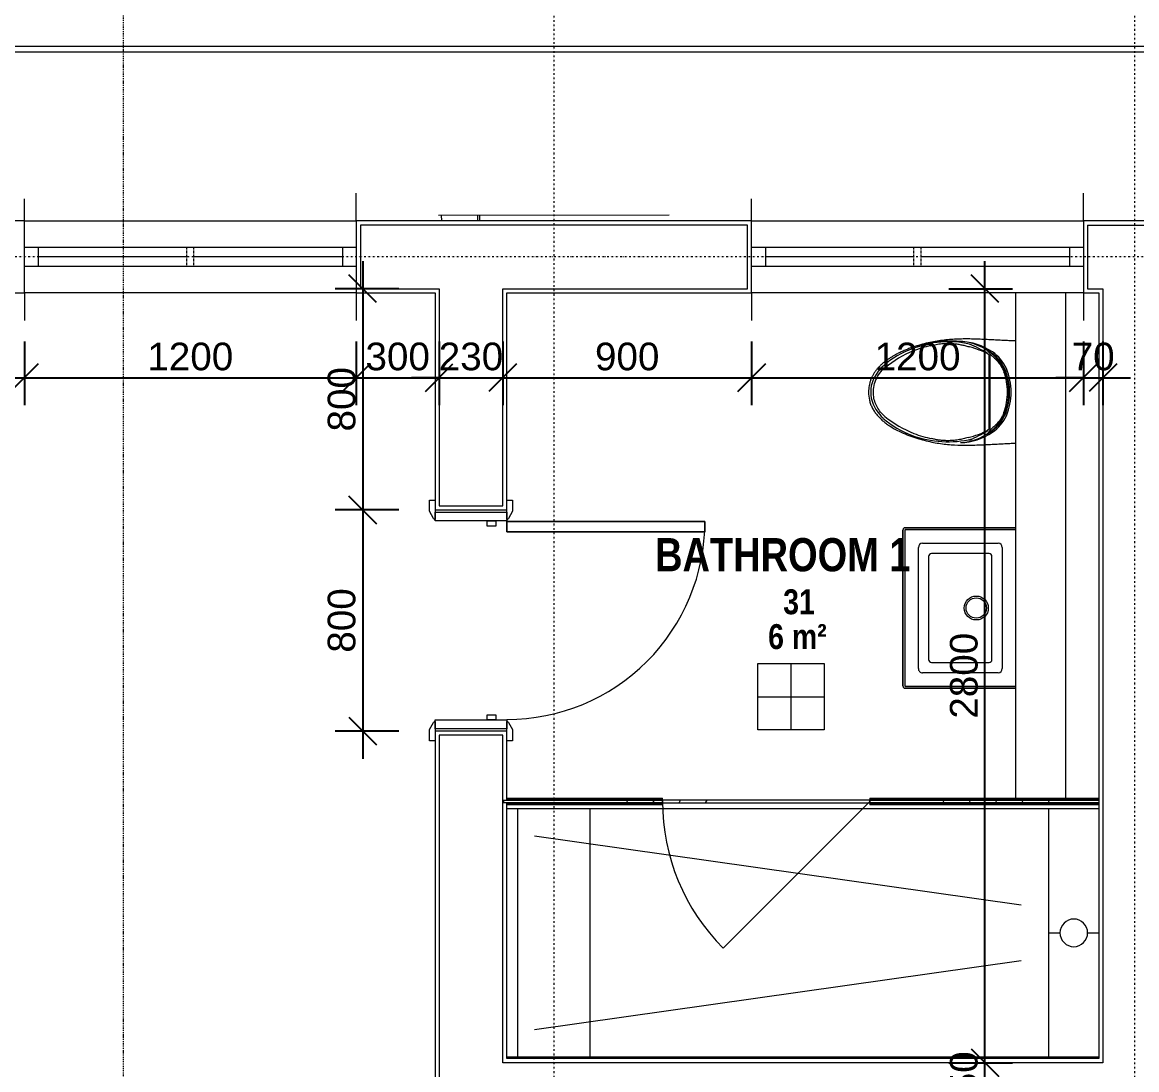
# Model space of a CAD drawing. Header units: millimetres. Extents: x -21051 to 202668, y -15646 to 13691.
# Drawn here: x 124744 to 128774, y 3766 to 7554 of the extents above; entities that cross this region are included whole.
import ezdxf

# ---------------------------------------------------------------- set-up
doc = ezdxf.new("R2010")
doc.units = ezdxf.units.MM
for name, pattern in [('Centre', [14.4, 3, -2.2, 7, -2.2]), ('Dash dot', [15.875, 6.35, -4.7625, 0, -4.7625]), ('TD_Level Line', [8, 4, -2, 0, -2])]:
    doc.linetypes.add(name, pattern=pattern)
for name, color, linetype, lineweight in [('A-ANNO-DIMS', 211, 'Continuous', 9), ('A-AREA-IDEN', 2, 'Continuous', 9), ('A-DETL-MBND', 5, 'Continuous', 5), ('A-DOOR', 31, 'Continuous', 5), ('A-DOOR-FRAM', 31, 'Continuous', 5), ('A-FLOR', 192, 'Continuous', 5), ('A-GLAZ', 151, 'Continuous', 5), ('A-GLAZ-SILL', 1, 'Continuous', 5), ('A-WALL', 113, 'Continuous', 5), ('G-ANNO-SYMB', 111, 'Continuous', 9), ('I-WALL', 2, 'Continuous', 5), ('P-SANR-FIXT', 6, 'Continuous', 5), ('Q-CASE', 31, 'Continuous', 5), ('S-GRID', 1, 'Continuous', 9)]:
    doc.layers.add(name, color=color, linetype=linetype, lineweight=lineweight)
doc.layers.get('0').off()
doc.styles.add('Arial Narrow_B', font='ARIALNB.TTF', dxfattribs={"height": 90})
doc.styles.add('Arial Narrow_B_1', font='ARIALNB.TTF', dxfattribs={"height": 120})
doc.styles.add('Arial_3', font='arial.ttf', dxfattribs={"height": 100})
doc.dimstyles.new('Arial_1_0', dxfattribs={"dimscale": 304.8, "dimtxt": 102.02594, "dimasz": 0.328084, "dimexe": 0.328084, "dimexo": 0.0625, "dimgap": 0.082021, "dimtad": 1, "dimdec": 0, "dimzin": 0, "dimdsep": 46, "dimtxsty": 'Arial_3', "dimblk1": 'OBLIQUE', "dimblk2": 'OBLIQUE', "dimsah": 1, "dimcen": 0.09, "dimdle": 0.328084, "dimazin": 0, "dimtfac": 1, "dimtdec": 4, "dimtix": 1, "dimtmove": 0, "dimatfit": 3, "dimfxl": 0.492126, "dimfxlon": 1, "dimtvp": 1, "dimtolj": 1, "dimtzin": 0, "dimarcsym": 2})
pattern_1 = [(153.435, (9496.6, -2579.2), (-3067, -1022.33), [1270, -762, 1270, -762, -1615.6]), (153.435, (9496.6, -2579.2), (-3067, -1022.33), [-4064, 508, -1107.6]), (153.435, (9433, -2642.7), (-3067, -1022.33), [1016, -1270, 762, -762, -1869.6]), (153.435, (9433, -2642.7), (-3067, -1022.33), [-3810, 889, -980.6]), (153.435, (9242.6, -2642.7), (-3067, -1022.33), [762, -1524, 508, -762, -2123.6]), (153.435, (9242.6, -2642.7), (-3067, -1022.33), [-3556, 1143, -980.6]), (153.435, (9433, -2452.2), (-3067, -1022.33), [762, -1524, 635, -25618.6]), (153.435, (9242.6, -2261.7), (-3067, -1022.33), [381, -1905, 254, -25999.6]), (153.435, (8925, -2579.2), (-3067, -1022.33), [254, -1905, 254, -1016, -2250.6]), (153.435, (8925, -2579.2), (-3067, -1022.33), [-3429, 635, -1615.6]), (153.435, (9115.6, -1436.2), (-3067, -1022.33), [1270, -1905, 1524, -1006]), (153.435, (9306, -1436.2), (-3067, -1022.33), [1778, -1270, 1905, -752]), (153.435, (9242.6, -1309.2), (-3067, -1022.33), [2032, -1016, 1524, -1107.6]), (153.435, (9052, -1118.7), (-3067, -1022.33), [1270, -1778, 1016, -1615.6]), (153.435, (8671, -1309.2), (-3067, -1022.33), [635, -2540, 762, -1742.6]), (153.435, (8861.6, -928.2), (-3067, -1022.33), [508, -2540, 508, -2123.6])]

# ---------------------------------------------------------------- blocks, each defined once
blk = doc.blocks.new('PARAPET4 - PARAPET-973503-02_Pent floor')
at = {"layer": 'Q-CASE'}
for p, q in [((7273.5, -9135.5), (6531.5, 13433.4)), ((6513, 13413.7), (7253.7, -9117)), ((6156.5, 6259.4), (6129, 7093.6))]:
    blk.add_line(p, q, dxfattribs=at)
blk = doc.blocks.new('PLU_1_2_WHB_DuravitVero580 - _-915883-02_Pent floor')
at = {"layer": 'P-SANR-FIXT'}
for p, q in [((-290, -199.5), (-290, 199.5)), ((-289.8, 199.5), (-289.8, -199.5)), ((-283, 199.5), (-283, -199.5)), ((283, -199.5), (283, 199.5)), ((289.8, -199.5), (289.8, 199.5)), ((290, 199.5), (290, -199.5)), ((-234.2, -136.7), (-234.2, 136.9)), ((-219.2, 151.9), (219.2, 151.9)), ((234.2, 136.9), (234.2, -136.7)), ((-196.6, 104.3), (-196.6, -104.4)), ((186.6, 114.3), (-186.6, 114.3)), ((196.6, -104.4), (196.6, 104.3)), ((-186.6, -114.4), (186.6, -114.4)), ((219.2, -151.7), (-219.2, -151.7)), ((-282, -200.5), (282, -200.5)), ((-282, -207.3), (282, -207.3)), ((282, -207.5), (-282, -207.5))]:
    blk.add_line(p, q, dxfattribs=at)
for radius in [43.3, 36.8]:
    blk.add_circle((0, 57.9), radius, dxfattribs=at)
for centre, radius, start, end in [((-282, 199.5), 1, 90, 180), ((282, 199.5), 1, 360, 90), ((-219.2, 136.9), 15, 90, 180), ((219.2, 136.9), 15, 0, 90), ((-186.6, 104.3), 10, 90, 180), ((186.6, 104.3), 10, 360, 90), ((-186.6, -104.4), 10, 180, 270), ((186.6, -104.4), 10, 270, 0), ((-219.2, -136.7), 15, 180, 270), ((219.2, -136.7), 15, 270, 0), ((-282, -199.5), 8, 180, 270), ((-282, -199.5), 7.76, 180, 270), ((-282, -199.5), 1, 180, 270), ((282, -199.5), 1, 270, 0), ((282, -199.5), 8, 270, 0), ((282, -199.5), 7.76, 270, 0)]:
    blk.add_arc(centre, radius, start, end, dxfattribs=at)
for points in [[(-290, -199.5), (-290, -200), (-289.9, -200.7), (-289.7, -201.6), (-289.6, -202.1), (-289.4, -202.4), (-289.3, -202.8), (-289.1, -203.3), (-288.6, -204.1), (-288.1, -204.7), (-287.7, -205.2)], [(287.7, -205.2), (288.1, -204.7), (288.6, -204.1), (289.1, -203.3), (289.3, -202.8), (289.4, -202.4), (289.6, -202.1), (289.7, -201.6), (289.9, -200.7), (290, -200), (290, -199.5)], [(-287.7, -205.2), (-287.2, -205.6), (-286.6, -206.1), (-285.8, -206.6), (-285.3, -206.8), (-284.9, -206.9), (-284.6, -207.1), (-284.1, -207.2), (-283.2, -207.4), (-282.5, -207.5), (-282, -207.5)], [(282, -207.5), (282.5, -207.5), (283.2, -207.4), (284.1, -207.2), (284.6, -207.1), (284.9, -206.9), (285.3, -206.8), (285.8, -206.6), (286.6, -206.1), (287.2, -205.6), (287.7, -205.2)]]:
    blk.add_open_spline(points, degree=3, knots=[0, 0, 0, 0, 0.25, 0.375, 0.4375, 0.5, 0.5625, 0.625, 0.75, 1, 1, 1, 1], dxfattribs=at)
blk = doc.blocks.new('Doors_IntSgl - 800x2100mm-882953-02_Pent floor')
at = {"layer": 'A-DOOR'}
for p, q in [((-435, 150), (-395, 150)), ((-435, 130), (-435, 150)), ((-365, 130), (-400, 130)), ((-395, 150), (-369, 136)), ((400, 130), (365, 130)), ((369, 136), (395, 150)), ((395, 150), (435, 150)), ((435, 150), (435, 130)), ((-435, -150), (-435, -130)), ((-395, -150), (-435, -150)), ((-400, -130), (-365, -130)), ((-369, -136), (-395, -150)), ((320, -130), (358, -130)), ((320, -846), (320, -130)), ((320, -130), (320, -846)), ((358, -130), (320, -130)), ((358, -130), (358, -846)), ((358, -846), (358, -130)), ((365, -130), (400, -130)), ((395, -150), (369, -136)), ((435, -150), (395, -150)), ((435, -130), (435, -150)), ((358, -846), (320, -846)), ((320, -846), (358, -846))]:
    blk.add_line(p, q, dxfattribs=at)
for centre, radius, start, end in [((-373, 129), 8.06, 7.125, 60.2551), ((373, 129), 8.06, 119.7449, 172.875), ((-373, -129), 8.06, 299.7449, 352.875), ((-373, -129), 8.06, 299.7449, 352.875), ((358, -130), 716, 180, 270), ((373, -129), 8.06, 187.125, 240.2551), ((373, -129), 8.06, 187.125, 240.2551)]:
    blk.add_arc(centre, radius, start, end, dxfattribs=at)
at = {"layer": 'A-DOOR-FRAM'}
for p, q in [((-392, 130), (-360, 130)), ((-392, -130), (-392, 130)), ((-360, 130), (-360, -130)), ((360, 130), (392, 130)), ((360, -130), (360, 130)), ((392, 130), (392, -130)), ((-360, -58), (-341, -58)), ((-360, -90), (-360, -58)), ((-341, -58), (-341, -90)), ((341, -58), (360, -58)), ((341, -90), (341, -58)), ((360, -58), (360, -90)), ((-341, -90), (-360, -90)), ((360, -90), (341, -90)), ((-360, -130), (-392, -130)), ((392, -130), (360, -130))]:
    blk.add_line(p, q, dxfattribs=at)
blk = doc.blocks.new('1_9 ShowerEnclosure - 3 Exposed frame-1120382-02_Pent floor')
at = {"layer": 'A-GLAZ'}
h = blk.add_hatch(dxfattribs=at)
h.set_pattern_fill('FP_11', color=256, style=0, pattern_type=2)
h.set_pattern_definition(pattern_1)
h.paths.add_polyline_path([(-470, 1070), (-480, 1070), (-480, 242.5), (-470, 242.5), (-470, 705.3)])
h.paths.add_polyline_path([(-470, -507.5), (-480, -507.5), (-480, -1082.5), (-470, -1082.5), (-470, -991.5)])
at = {"layer": 'A-GLAZ-SILL'}
h = blk.add_hatch(dxfattribs=at)
h.set_pattern_fill('FP_11', color=256, style=0, pattern_type=2)
h.set_pattern_definition(pattern_1)
h.paths.add_polyline_path([(-470, 242.5), (-480, 242.5), (-480, -507.5), (-470, -507.5), (-470, -143.1)])
at = {"layer": 'A-GLAZ'}
for p, q in [((-487.5, 950), (-487.5, 1070)), ((-482.5, 1070), (-482.5, 242.5)), ((-480, 242.5), (-480, 1070)), ((-480, 1070), (-470, 1070)), ((-470, 1070), (-470, 242.5)), ((-467.5, 242.5), (-467.5, 1070)), ((-462.5, 1070), (-462.5, 242.5)), ((-487.5, 242.5), (-487.5, 770)), ((-100, 790), (-350, -970)), ((350, -970), (100, 790)), ((-487.5, 242.5), (-482.5, 242.5)), ((-482.5, 242.5), (-480, 242.5)), ((-470, 242.5), (-480, 242.5)), ((-480, 242.5), (-480, -507.5)), ((-480, 242.5), (-470, 242.5)), ((-475, 242.5), (55.3, -287.8)), ((-470, 242.5), (-467.5, 242.5)), ((-470, -507.5), (-470, 242.5)), ((-467.5, 242.5), (-462.5, 242.5)), ((-487.5, -1070), (-487.5, -507.5)), ((-482.5, -507.5), (-487.5, -507.5)), ((-482.5, -507.5), (-482.5, -1070)), ((-480, -507.5), (-482.5, -507.5)), ((-480, -507.5), (-470, -507.5)), ((-480, -1082.5), (-480, -507.5)), ((-470, -507.5), (-480, -507.5)), ((-467.5, -507.5), (-470, -507.5)), ((-470, -507.5), (-470, -1082.5)), ((-462.5, -507.5), (-467.5, -507.5)), ((-467.5, -1070), (-467.5, -507.5)), ((-462.5, -507.5), (-462.5, -1070)), ((-480, -1082.5), (-470, -1082.5))]:
    blk.add_line(p, q, dxfattribs=at)
for centre, radius, start, end in [((0, 980), 50, 90, 180), ((0, 980), 50, 360, 90), ((0, 980), 50, 180, 270), ((0, 980), 50, 270, 360), ((-475, 242.5), 750, 270, 315)]:
    blk.add_arc(centre, radius, start, end, dxfattribs=at)
at = {"layer": 'A-GLAZ-SILL'}
for p, q in [((0, 1030), (0, 1070)), ((0, 890), (0, 930)), ((450, 890), (-450, 890))]:
    blk.add_line(p, q, dxfattribs=at)
blk = doc.blocks.new('hood 11 - hood 1-1200214-02_Pent floor')
at = {"layer": 'A-DETL-MBND'}
for p, q in [((5986.1, 11441.6), (5965.8, 11440.9)), ((5986.3, 11434.2), (5966, 11433.5)), ((5970.4, 11301.1), (5990.7, 11301.7)), ((6050.4, 9487.1), (6030, 9486.4)), ((6034.4, 9354), (6054.7, 9354.7)), ((6034.6, 9346.7), (6054.9, 9347.4))]:
    blk.add_line(p, q, dxfattribs=at)
blk = doc.blocks.new('Casement - 2L - 1200 X 1500-1144847-02_Pent floor')
at = {"layer": 'A-GLAZ'}
for p, q in [((-273.8, 130), (-273.8, 210)), ((926.2, 130), (926.2, 230)), ((-273.8, 35), (-223.8, 35)), ((-223.8, 35), (876.2, 35)), ((-223.8, 35), (-223.8, -35)), ((313.2, 0), (-223.8, 0)), ((-223.8, 0), (-223.8, -15)), ((876.2, 35), (876.2, -35)), ((876.2, 35), (926.2, 35)), ((-223.8, -35), (-273.8, -35)), ((876.2, -35), (-223.8, -35)), ((876.2, 0), (339.2, 0)), ((926.2, -35), (876.2, -35)), ((-273.8, -130), (-273.8, -230)), ((926.2, -130), (926.2, -230))]:
    blk.add_line(p, q, dxfattribs=at)
at = {"layer": 'A-GLAZ', "linetype": 'Centre'}
for p, q in [((313.2, -35), (313.2, 35)), ((339.2, -35), (339.2, 35))]:
    blk.add_line(p, q, dxfattribs=at)
blk = doc.blocks.new('Casement - 2L - 900 toilet-1132656-02_Pent floor')
at = {"layer": 'A-GLAZ'}
for p, q in [((-273.8, 130), (-273.8, 210)), ((926.2, 130), (926.2, 230)), ((-273.8, 35), (-223.8, 35)), ((-223.8, 35), (876.2, 35)), ((-223.8, 35), (-223.8, -35)), ((313.2, 0), (-223.8, 0)), ((-223.8, 0), (-223.8, -15)), ((876.2, 35), (876.2, -35)), ((876.2, 35), (926.2, 35)), ((-223.8, -35), (-273.8, -35)), ((876.2, -35), (-223.8, -35)), ((876.2, 0), (339.2, 0)), ((926.2, -35), (876.2, -35)), ((-273.8, -130), (-273.8, -230)), ((926.2, -130), (926.2, -230))]:
    blk.add_line(p, q, dxfattribs=at)
at = {"layer": 'A-GLAZ', "linetype": 'Centre'}
for p, q in [((313.2, -35), (313.2, 35)), ((339.2, -35), (339.2, 35))]:
    blk.add_line(p, q, dxfattribs=at)
blk = doc.blocks.new('Sanitary-Wall_Hung_Toilet-Tank_And_Carrier_System-Kohler-Veil-_K-6304_ - Vitreous_China-7-Black_Black-1186570-02_Pent floor')
at = {"layer": 'P-SANR-FIXT'}
for p, q in [((-4896.5, 5588.5), (-4896.5, 5850.6)), ((-4893.7, 5616.6), (-4893.7, 5822.3))]:
    blk.add_line(p, q, dxfattribs=at)
for centre, radius, start, end in [((-5044, 5563.4), 338.3, 76.9894, 112.5977), ((-5035.8, 5472.8), 431.3, 84.1915, 108.1397), ((-5006.6, 5686.8), 215.5, 55.5496, 88.4361), ((-4966.3, 5745.6), 144.2, 24.2295, 55.5496), ((-5040.3, 5719.5), 222.6, 337.452, 22.548), ((-4966.3, 5693.3), 144.2, 304.4504, 335.7705), ((-5006.6, 5752.1), 215.5, 271.5629, 304.4504)]:
    blk.add_arc(centre, radius, start, end, dxfattribs=at)
for centre, major_axis, ratio, start_param, end_param in [((-5042.5, 5557.3), (-332.4, 61.1), 0.994209, 5.090248, 5.283655), ((-5009.2, 5582.9), (0, 319.6), 0.759317, 5.850757, 6.248194), ((-5106.2, 5265.2), (0, 655.8), 0.731354, 5.842054, 5.990347), ((-5058.2, 5558.9), (0, 338.2), 0.99982, 0.347092, 0.717884), ((-5017.6, 5503.8), (401.3, 39.9), 0.978973, 1.864138, 2.161064), ((-5056.7, 5617.9), (302.3, 27.9), 0.908033, 0.947116, 1.185611), ((-5012.4, 5682.4), (0, 218.7), 0.978148, 5.560712, 5.770828), ((-5018.4, 5694), (0, 211.9), 0.978148, 5.514965, 5.710981), ((-5258.9, 5047.9), (0, 996.8), 0.62932, 5.669892, 5.685936), ((-4925.8, 5817.9), (0, 52.2), 0.731354, 5.438809, 5.591236), ((-4931.1, 5831.2), (36.4, 16.7), 0.946321, 0.135423, 0.287399), ((-4918.2, 5866.1), (-24.8, 14.1), 0.351974, 3.517186, 3.972202), ((-4899.6, 5850.4), (2.87, 1.37), 0.943618, 5.869433, 6.550601), ((-5102.1, 5793.6), (77.8, 270.4), 0.71725, 5.020351, 5.144967), ((-4952.4, 5783.4), (89.9, 28.9), 0.975793, 0.452739, 0.589525), ((-4972.9, 5739.6), (0, 146.8), 0.978148, 5.112817, 5.526701), ((-4967.8, 5741.6), (0, 144.3), 0.978148, 5.121588, 5.526789), ((-5256, 5781), (0, 41), 0.99982, 0.646246, 1.053827), ((-5210.6, 5719.5), (0, 115), 0.99982, 0.781356, 2.354103), ((-5016.5, 5719.1), (0, 203.5), 0.910765, 4.714098, 5.08359), ((-5035.2, 5719.5), (0, 213.4), 0.978148, 4.33958, 5.083343), ((-5028.2, 5719.5), (0, 209.8), 0.978148, 4.323765, 5.101018), ((-5018, 5719.8), (-1.6, 203.5), 0.918137, 4.333747, 4.70346), ((-5256.3, 5658.4), (0, 41), 0.99982, 2.080129, 2.495232), ((-5058.2, 5880), (0, 338.2), 0.99982, 2.422176, 2.788482), ((-5018.2, 5934.8), (-400.7, 36), 0.979504, 0.969818, 1.274201), ((-5137.8, 5632.8), (-115.6, 256.9), 0.839384, 4.168179, 4.292234), ((-4967.1, 5695.2), (0, 139.8), 0.978148, 3.8863, 4.319683), ((-4967.8, 5697.4), (0, 144.3), 0.978148, 3.897984, 4.303194), ((-5046, 5913.2), (0, 373.5), 0.99982, 2.788482, 3.377367), ((-5043.1, 5882.7), (296.8, 160.9), 0.99741, 3.833939, 4.033936), ((-5009.2, 5856.1), (0, 319.6), 0.759317, 3.176534, 3.573994), ((-5056.8, 5822), (-302.1, 30.5), 0.909601, 1.941202, 2.204973), ((-5106.3, 6174), (0, 655.8), 0.731354, 3.434498, 3.582767), ((-5012.4, 5756.6), (0, 218.7), 0.978148, 3.653943, 3.86406), ((-5018.4, 5745), (0, 211.9), 0.978148, 3.713803, 3.90909), ((-5259, 6391.1), (0, 996.9), 0.62932, 3.738885, 3.754928), ((-4925.8, 5621.2), (0, 52.2), 0.731354, 3.833683, 3.986288), ((-4916.8, 5570.6), (23.4, 16.2), 0.295232, 5.423564, 5.879956), ((-4898.5, 5588.7), (0, 2.74), 0.731354, 3.794972, 4.647912), ((-4952.4, 5655.2), (-91.1, 24.3), 0.974307, 2.502501, 2.639221)]:
    blk.add_ellipse(centre, major_axis=major_axis, ratio=ratio, start_param=start_param, end_param=end_param, dxfattribs=at)
for points, knots in [([(-4801, 5904.5), (-4804.5, 5904.5), (-4810.8, 5904.7), (-4821.7, 5905.1), (-4833.7, 5905.6), (-4850.9, 5906.5), (-4873.9, 5907.8), (-4894.4, 5908.9), (-4911, 5909.7), (-4927.8, 5910.4), (-4948.4, 5911.2), (-4973.1, 5911.7), (-4997.6, 5911.6), (-5030.6, 5910.5), (-5063.9, 5907.4), (-5098.3, 5901.8), (-5124.7, 5896.1), (-5147.3, 5889.9), (-5165.9, 5884.1), (-5180, 5879.3), (-5194.2, 5873.9), (-5208.3, 5868), (-5222.2, 5861.6), (-5234.8, 5855.2), (-5245.8, 5849), (-5255.6, 5843.1), (-5264.9, 5836.8), (-5273.9, 5830.1), (-5282.5, 5823.1), (-5290.5, 5815.7), (-5298, 5808), (-5305, 5799.8), (-5311.2, 5791.3), (-5316, 5783.8), (-5319.3, 5777.7), (-5322.4, 5771.4), (-5325.9, 5763.2), (-5329.2, 5753), (-5332.3, 5738.8), (-5333.3, 5727.4), (-5333.4, 5719.6)], [0, 0, 0, 0, 0.041667, 0.0625, 0.083333, 0.125, 0.166667, 0.208333, 0.229167, 0.25, 0.291667, 0.333333, 0.375, 0.416667, 0.5, 0.541667, 0.583333, 0.625, 0.645833, 0.666667, 0.6875, 0.708333, 0.729167, 0.75, 0.765625, 0.78125, 0.796875, 0.8125, 0.828125, 0.84375, 0.859375, 0.875, 0.890625, 0.90625, 0.914062, 0.921875, 0.9375, 0.953125, 0.96875, 1, 1, 1, 1]), ([(-5108.6, 5887.1), (-5102.2, 5888.9), (-5092.5, 5891.3), (-5078.7, 5893.6), (-5068.2, 5894.8), (-5057.6, 5895.5), (-5047, 5895.7), (-5036.5, 5895.5), (-5026.9, 5894.8), (-5018.3, 5894), (-5010.6, 5892.9), (-5003.1, 5891.7), (-4995.6, 5890.3), (-4988.2, 5888.7), (-4978.5, 5886.3), (-4971.3, 5884.3), (-4966.6, 5882.8)], [0, 0, 0, 0, 0.142857, 0.214286, 0.285714, 0.357143, 0.428571, 0.5, 0.571429, 0.625, 0.678571, 0.732143, 0.785714, 0.839286, 0.892857, 1, 1, 1, 1]), ([(-5273.9, 5631.4), (-5279.6, 5636.2), (-5290.2, 5646.9), (-5302.8, 5665.5), (-5311.6, 5686.3), (-5316.5, 5710.3), (-5315.7, 5736.8), (-5307.8, 5764.1), (-5293.6, 5788.5), (-5280.6, 5802.1), (-5273.4, 5808)], [0, 0, 0, 0, 0.111111, 0.222222, 0.333333, 0.444444, 0.583333, 0.722222, 0.861111, 1, 1, 1, 1]), ([(-5333.4, 5719.6), (-5333.3, 5709.1), (-5331.6, 5694.2), (-5326.7, 5678.2), (-5323.1, 5669.4), (-5319.2, 5660.9), (-5313.3, 5650.7), (-5305, 5639.2), (-5295.6, 5628.5), (-5285.2, 5618.4), (-5273.9, 5609), (-5257.9, 5597.3), (-5236.1, 5584.2), (-5213, 5573.1), (-5194.2, 5565.2), (-5180, 5559.9), (-5165.9, 5555), (-5147.3, 5549.2), (-5124.7, 5543.1), (-5098.3, 5537.4), (-5063.9, 5531.7), (-5022.2, 5527.9), (-4981.3, 5527.2), (-4948.4, 5527.9), (-4927.8, 5528.7), (-4911, 5529.5), (-4894.4, 5530.3), (-4873.9, 5531.4), (-4850.9, 5532.6), (-4833.7, 5533.5), (-4821.7, 5534.1), (-4810.8, 5534.5), (-4804.5, 5534.6), (-4801, 5534.6)], [0, 0, 0, 0, 0.041667, 0.0625, 0.072917, 0.083333, 0.104167, 0.125, 0.145833, 0.166667, 0.1875, 0.208333, 0.25, 0.291667, 0.3125, 0.333333, 0.354167, 0.375, 0.416667, 0.458333, 0.5, 0.583333, 0.666667, 0.708333, 0.75, 0.770833, 0.791667, 0.833333, 0.875, 0.916667, 0.9375, 0.958333, 1, 1, 1, 1]), ([(-4973.3, 5554.8), (-4979.1, 5553.1), (-4990.9, 5550), (-5009.2, 5546.5), (-5024.9, 5544.6), (-5037.8, 5543.8), (-5046.7, 5543.7), (-5054.8, 5543.8), (-5062.2, 5544.2), (-5069.4, 5544.8), (-5076.7, 5545.6), (-5083.9, 5546.7), (-5093.2, 5548.5), (-5099.9, 5550.1), (-5104.4, 5551.3)], [0, 0, 0, 0, 0.142857, 0.285714, 0.428571, 0.5, 0.571429, 0.625, 0.678571, 0.732143, 0.785714, 0.839286, 0.892857, 1, 1, 1, 1])]:
    blk.add_open_spline(points, degree=3, knots=knots, dxfattribs=at)
for points in [[(-4883.9, 5847.8), (-4879.5, 5844.2), (-4871.1, 5836.5), (-4860, 5823.3), (-4850.8, 5808.8), (-4845.9, 5798.4), (-4843.8, 5793)], [(-4843.8, 5646), (-4845.8, 5640.5), (-4850.4, 5630), (-4859.6, 5615.4), (-4870.8, 5602.3), (-4879.3, 5594.7), (-4883.9, 5591.2)]]:
    blk.add_open_spline(points, degree=3, dxfattribs=at)
blk = doc.blocks.new('Room Tag B - Medium_rfaX - Name and Number-1261570-02_Pent floor')
at = {"layer": 'A-AREA-IDEN'}
for p, q in [((-2.752, -5.004), (-2.752, -2.604)), ((-2.752, -2.604), (-0.352, -2.604)), ((-1.552, -2.604), (-1.552, -5.004)), ((-0.352, -2.604), (-0.352, -5.004)), ((-2.752, -3.804), (-0.352, -3.804)), ((-0.352, -5.004), (-2.752, -5.004))]:
    blk.add_line(p, q, dxfattribs=at)
blk = doc.blocks.new('_Oblique')
at = {"color": 0, "linetype": 'ByBlock', "lineweight": -2}
blk.add_line((-0.5, -0.5), (0.5, 0.5), dxfattribs=at)
blk = doc.blocks.new('*D1488')
at = {"layer": 'A-ANNO-DIMS', "color": 0, "lineweight": -2, "transparency": 16777216}
for p, q in [((128225.4, 3790.8), (128225.4, 3890.8)), ((128094.4, 3790.8), (128325.4, 3790.8)), ((128225.4, 3640.8), (128225.4, 3790.8)), ((128094.4, 3640.8), (128325.4, 3640.8)), ((128225.4, 3640.8), (128225.4, 3540.8))]:
    blk.add_line(p, q, dxfattribs=at)
at = {"layer": 'Defpoints', "color": 0, "transparency": 16777216}
for p in [(128075.4, 3790.8), (128225.4, 3790.8), (128075.4, 3640.8)]:
    blk.add_point(p, dxfattribs=at)
at = {"layer": 'A-ANNO-DIMS', "color": 0, "lineweight": -2, "transparency": 16777216, "xscale": 100, "yscale": 100, "zscale": 100}
for p, rotation in [((128225.4, 3790.8), 270), ((128225.4, 3640.8), 90)]:
    blk.add_blockref('_Oblique', p, dxfattribs=dict(at, rotation=rotation))
at = {"layer": 'A-ANNO-DIMS', "color": 0, "transparency": 16777216, "insert": (128149.3, 3715.8), "char_height": 100, "width": 276.883, "attachment_point": 5, "rotation": 90, "style": 'Arial_3'}
blk.add_mtext('\\A1;150', dxfattribs=at)
blk = doc.blocks.new('*D1489')
at = {"layer": 'A-ANNO-DIMS', "color": 0, "lineweight": -2, "transparency": 16777216}
for p, q in [((128225.4, 3690.8), (128225.4, 6690.8)), ((128094.4, 6590.8), (128325.4, 6590.8)), ((128094.4, 3790.8), (128325.4, 3790.8))]:
    blk.add_line(p, q, dxfattribs=at)
at = {"layer": 'Defpoints', "color": 0, "transparency": 16777216}
for p in [(128075.4, 6590.8), (128225.4, 6590.8), (128075.4, 3790.8)]:
    blk.add_point(p, dxfattribs=at)
at = {"layer": 'A-ANNO-DIMS', "color": 0, "lineweight": -2, "transparency": 16777216, "xscale": 100, "yscale": 100, "zscale": 100}
for p, rotation in [((128225.4, 6590.8), 90), ((128225.4, 3790.8), 270)]:
    blk.add_blockref('_Oblique', p, dxfattribs=dict(at, rotation=rotation))
at = {"layer": 'A-ANNO-DIMS', "color": 0, "transparency": 16777216, "insert": (128149.3, 5190.8), "char_height": 100, "width": 369.177, "attachment_point": 5, "rotation": 90, "style": 'Arial_3'}
blk.add_mtext('\\A1;2800', dxfattribs=at)
blk = doc.blocks.new('*D1490')
at = {"layer": 'A-ANNO-DIMS', "color": 0, "lineweight": -2, "transparency": 16777216}
for p, q in [((125975.3, 6690.8), (125975.3, 5690.8)), ((126106.2, 6590.8), (125875.3, 6590.8)), ((126106.2, 5790.8), (125875.3, 5790.8))]:
    blk.add_line(p, q, dxfattribs=at)
at = {"layer": 'Defpoints', "color": 0, "transparency": 16777216}
for p in [(126125.3, 6590.8), (125975.3, 5790.8), (126125.3, 5790.8)]:
    blk.add_point(p, dxfattribs=at)
at = {"layer": 'A-ANNO-DIMS', "color": 0, "lineweight": -2, "transparency": 16777216, "xscale": 100, "yscale": 100, "zscale": 100}
for p, rotation in [((125975.3, 6590.8), 90), ((125975.3, 5790.8), 270)]:
    blk.add_blockref('_Oblique', p, dxfattribs=dict(at, rotation=rotation))
at = {"layer": 'A-ANNO-DIMS', "color": 0, "transparency": 16777216, "insert": (125899.2, 6190.8), "char_height": 100, "width": 276.883, "attachment_point": 5, "rotation": 90, "style": 'Arial_3'}
blk.add_mtext('\\A1;800', dxfattribs=at)
blk = doc.blocks.new('*D1491')
at = {"layer": 'A-ANNO-DIMS', "color": 0, "lineweight": -2, "transparency": 16777216}
for p, q in [((125975.3, 5890.8), (125975.3, 4890.8)), ((126106.2, 5790.8), (125875.3, 5790.8)), ((126106.2, 4990.8), (125875.3, 4990.8))]:
    blk.add_line(p, q, dxfattribs=at)
at = {"layer": 'Defpoints', "color": 0, "transparency": 16777216}
for p in [(126125.3, 5790.8), (125975.3, 4990.8), (126125.3, 4990.8)]:
    blk.add_point(p, dxfattribs=at)
at = {"layer": 'A-ANNO-DIMS', "color": 0, "lineweight": -2, "transparency": 16777216, "xscale": 100, "yscale": 100, "zscale": 100}
for p, rotation in [((125975.3, 5790.8), 90), ((125975.3, 4990.8), 270)]:
    blk.add_blockref('_Oblique', p, dxfattribs=dict(at, rotation=rotation))
at = {"layer": 'A-ANNO-DIMS', "color": 0, "transparency": 16777216, "insert": (125899.2, 5390.8), "char_height": 100, "width": 276.883, "attachment_point": 5, "rotation": 90, "style": 'Arial_3'}
blk.add_mtext('\\A1;800', dxfattribs=at)
blk = doc.blocks.new('*D1374')
at = {"layer": 'A-ANNO-DIMS', "color": 0, "lineweight": -2, "transparency": 16777216}
for p, q in [((124751.6, 6399.8), (124751.6, 6168.9)), ((125951.6, 6399.8), (125951.6, 6168.9)), ((124651.6, 6268.9), (126051.6, 6268.9))]:
    blk.add_line(p, q, dxfattribs=at)
at = {"layer": 'Defpoints', "color": 0, "transparency": 16777216}
for p in [(124751.6, 6418.9), (125951.6, 6418.9), (125951.6, 6268.9)]:
    blk.add_point(p, dxfattribs=at)
at = {"layer": 'A-ANNO-DIMS', "color": 0, "lineweight": -2, "transparency": 16777216, "xscale": 100, "yscale": 100, "zscale": 100, "rotation": 180}
blk.add_blockref('_Oblique', (124751.6, 6268.9), dxfattribs=at)
at = {"layer": 'A-ANNO-DIMS', "color": 0, "lineweight": -2, "transparency": 16777216, "xscale": 100, "yscale": 100, "zscale": 100}
blk.add_blockref('_Oblique', (125951.6, 6268.9), dxfattribs=at)
at = {"layer": 'A-ANNO-DIMS', "color": 0, "transparency": 16777216, "insert": (125351.6, 6344.9), "char_height": 100, "width": 369.177, "attachment_point": 5, "style": 'Arial_3'}
blk.add_mtext('\\A1;1200', dxfattribs=at)
blk = doc.blocks.new('*D1375')
at = {"layer": 'A-ANNO-DIMS', "color": 0, "lineweight": -2, "transparency": 16777216}
for p, q in [((125951.6, 6399.8), (125951.6, 6168.9)), ((126251.6, 6399.8), (126251.6, 6168.9)), ((125851.6, 6268.9), (126351.6, 6268.9))]:
    blk.add_line(p, q, dxfattribs=at)
at = {"layer": 'Defpoints', "color": 0, "transparency": 16777216}
for p in [(125951.6, 6418.9), (126251.6, 6418.9), (126251.6, 6268.9)]:
    blk.add_point(p, dxfattribs=at)
at = {"layer": 'A-ANNO-DIMS', "color": 0, "lineweight": -2, "transparency": 16777216, "xscale": 100, "yscale": 100, "zscale": 100, "rotation": 180}
blk.add_blockref('_Oblique', (125951.6, 6268.9), dxfattribs=at)
at = {"layer": 'A-ANNO-DIMS', "color": 0, "lineweight": -2, "transparency": 16777216, "xscale": 100, "yscale": 100, "zscale": 100}
blk.add_blockref('_Oblique', (126251.6, 6268.9), dxfattribs=at)
at = {"layer": 'A-ANNO-DIMS', "color": 0, "transparency": 16777216, "insert": (126101.6, 6345), "char_height": 100, "width": 276.883, "attachment_point": 5, "style": 'Arial_3'}
blk.add_mtext('\\A1;300', dxfattribs=at)
blk = doc.blocks.new('*D1376')
at = {"layer": 'A-ANNO-DIMS', "color": 0, "lineweight": -2, "transparency": 16777216}
for p, q in [((126251.6, 6399.8), (126251.6, 6168.9)), ((126481.6, 6399.8), (126481.6, 6168.9)), ((126251.6, 6268.9), (126151.6, 6268.9)), ((126251.6, 6268.9), (126481.6, 6268.9)), ((126481.6, 6268.9), (126581.6, 6268.9))]:
    blk.add_line(p, q, dxfattribs=at)
at = {"layer": 'Defpoints', "color": 0, "transparency": 16777216}
for p in [(126251.6, 6418.9), (126481.6, 6418.9), (126481.6, 6268.9)]:
    blk.add_point(p, dxfattribs=at)
at = {"layer": 'A-ANNO-DIMS', "color": 0, "lineweight": -2, "transparency": 16777216, "xscale": 100, "yscale": 100, "zscale": 100}
blk.add_blockref('_Oblique', (126251.6, 6268.9), dxfattribs=at)
at = {"layer": 'A-ANNO-DIMS', "color": 0, "lineweight": -2, "transparency": 16777216, "xscale": 100, "yscale": 100, "zscale": 100, "rotation": 180}
blk.add_blockref('_Oblique', (126481.6, 6268.9), dxfattribs=at)
at = {"layer": 'A-ANNO-DIMS', "color": 0, "transparency": 16777216, "insert": (126366.6, 6345), "char_height": 100, "width": 276.883, "attachment_point": 5, "style": 'Arial_3'}
blk.add_mtext('\\A1;230', dxfattribs=at)
blk = doc.blocks.new('*D1377')
at = {"layer": 'A-ANNO-DIMS', "color": 0, "lineweight": -2, "transparency": 16777216}
for p, q in [((126481.6, 6399.8), (126481.6, 6168.9)), ((127381.6, 6399.8), (127381.6, 6168.9)), ((126381.6, 6268.9), (127481.6, 6268.9))]:
    blk.add_line(p, q, dxfattribs=at)
at = {"layer": 'Defpoints', "color": 0, "transparency": 16777216}
for p in [(126481.6, 6418.9), (127381.6, 6418.9), (127381.6, 6268.9)]:
    blk.add_point(p, dxfattribs=at)
at = {"layer": 'A-ANNO-DIMS', "color": 0, "lineweight": -2, "transparency": 16777216, "xscale": 100, "yscale": 100, "zscale": 100, "rotation": 180}
blk.add_blockref('_Oblique', (126481.6, 6268.9), dxfattribs=at)
at = {"layer": 'A-ANNO-DIMS', "color": 0, "lineweight": -2, "transparency": 16777216, "xscale": 100, "yscale": 100, "zscale": 100}
blk.add_blockref('_Oblique', (127381.6, 6268.9), dxfattribs=at)
at = {"layer": 'A-ANNO-DIMS', "color": 0, "transparency": 16777216, "insert": (126931.6, 6344.9), "char_height": 100, "width": 276.883, "attachment_point": 5, "style": 'Arial_3'}
blk.add_mtext('\\A1;900', dxfattribs=at)
blk = doc.blocks.new('*D1378')
at = {"layer": 'A-ANNO-DIMS', "color": 0, "lineweight": -2, "transparency": 16777216}
for p, q in [((127381.6, 6399.8), (127381.6, 6168.9)), ((128581.6, 6399.8), (128581.6, 6168.9)), ((127281.6, 6268.9), (128681.6, 6268.9))]:
    blk.add_line(p, q, dxfattribs=at)
at = {"layer": 'Defpoints', "color": 0, "transparency": 16777216}
for p in [(127381.6, 6418.9), (128581.6, 6418.9), (128581.6, 6268.9)]:
    blk.add_point(p, dxfattribs=at)
at = {"layer": 'A-ANNO-DIMS', "color": 0, "lineweight": -2, "transparency": 16777216, "xscale": 100, "yscale": 100, "zscale": 100, "rotation": 180}
blk.add_blockref('_Oblique', (127381.6, 6268.9), dxfattribs=at)
at = {"layer": 'A-ANNO-DIMS', "color": 0, "lineweight": -2, "transparency": 16777216, "xscale": 100, "yscale": 100, "zscale": 100}
blk.add_blockref('_Oblique', (128581.6, 6268.9), dxfattribs=at)
at = {"layer": 'A-ANNO-DIMS', "color": 0, "transparency": 16777216, "insert": (127981.6, 6344.9), "char_height": 100, "width": 369.177, "attachment_point": 5, "style": 'Arial_3'}
blk.add_mtext('\\A1;1200', dxfattribs=at)
blk = doc.blocks.new('*D1379')
at = {"layer": 'A-ANNO-DIMS', "color": 0, "lineweight": -2, "transparency": 16777216}
for p, q in [((128581.6, 6399.8), (128581.6, 6168.9)), ((128651.6, 6399.8), (128651.6, 6168.9)), ((128581.6, 6268.9), (128481.6, 6268.9)), ((128581.6, 6268.9), (128651.6, 6268.9)), ((128651.6, 6268.9), (128751.6, 6268.9))]:
    blk.add_line(p, q, dxfattribs=at)
at = {"layer": 'Defpoints', "color": 0, "transparency": 16777216}
for p in [(128581.6, 6418.9), (128651.6, 6418.9), (128651.6, 6268.9)]:
    blk.add_point(p, dxfattribs=at)
at = {"layer": 'A-ANNO-DIMS', "color": 0, "lineweight": -2, "transparency": 16777216, "xscale": 100, "yscale": 100, "zscale": 100}
blk.add_blockref('_Oblique', (128581.6, 6268.9), dxfattribs=at)
at = {"layer": 'A-ANNO-DIMS', "color": 0, "lineweight": -2, "transparency": 16777216, "xscale": 100, "yscale": 100, "zscale": 100, "rotation": 180}
blk.add_blockref('_Oblique', (128651.6, 6268.9), dxfattribs=at)
at = {"layer": 'A-ANNO-DIMS', "color": 0, "transparency": 16777216, "insert": (128616.6, 6344.9), "char_height": 100, "width": 184.588, "attachment_point": 5, "style": 'Arial_3'}
blk.add_mtext('\\A1;70', dxfattribs=at)

msp = doc.modelspace()

# ---------------------------------------------------------------- linework, layer by layer
at = {"layer": 'A-DETL-MBND'}
for p, q in [((126536.6, 3810.8), (126536.6, 4710.8)), ((126796.6, 4710.8), (126796.6, 3810.8))]:
    msp.add_line(p, q, dxfattribs=at)
at = {"layer": 'A-FLOR'}
for p, q in [((126496.6, 4710.8), (128636.6, 4710.8)), ((128636.6, 3810.8), (126496.6, 3810.8))]:
    msp.add_line(p, q, dxfattribs=at)
at = {"layer": 'A-WALL', "lineweight": 18}
for p, q in [((127366.6, 6820.8), (125966.6, 6820.8)), ((125966.6, 6820.8), (125966.6, 6590.8)), ((127366.6, 6590.8), (127366.6, 6820.8)), ((128596.6, 6820.8), (128881.6, 6820.8)), ((128596.6, 6820.8), (128596.6, 6590.8)), ((125966.6, 6590.8), (126251.6, 6590.8)), ((126251.6, 6590.8), (126251.6, 5805.8)), ((126481.6, 6590.8), (127366.6, 6590.8)), ((126481.6, 5805.8), (126481.6, 6590.8)), ((128596.6, 6590.8), (128651.6, 6590.8)), ((128651.6, 6590.8), (128651.6, 3790.8)), ((126251.6, 5805.8), (126481.6, 5805.8)), ((126251.6, 4975.8), (126251.6, 3485.8)), ((126481.6, 4975.8), (126251.6, 4975.8)), ((126481.6, 3790.8), (126481.6, 4975.8)), ((128651.6, 3790.8), (126481.6, 3790.8)), ((128636.6, 3805.8), (126496.6, 3805.8))]:
    msp.add_line(p, q, dxfattribs=at)
at = {"layer": 'A-WALL'}
for p, q in [((128336.6, 4748.3), (128336.6, 6575.8)), ((128516.6, 6575.8), (128516.6, 4748.3)), ((128336.6, 4748.3), (128516.6, 4748.3))]:
    msp.add_line(p, q, dxfattribs=at)
at = {"layer": 'G-ANNO-SYMB', "linetype": 'TD_Level Line', "lineweight": 18}
msp.add_line((125108.6, 12010), (125108.6, -13985.5), dxfattribs=at)
at = {"layer": 'I-WALL', "lineweight": 18}
for p, q in [((124751.6, 6835.8), (122481.6, 6835.8)), ((124751.6, 6575.8), (124751.6, 6835.8)), ((127381.6, 6835.8), (125951.6, 6835.8)), ((125951.6, 6835.8), (125951.6, 6575.8)), ((127381.6, 6575.8), (127381.6, 6835.8)), ((128896.6, 6835.8), (128581.6, 6835.8)), ((128581.6, 6835.8), (128581.6, 6575.8)), ((122481.6, 6575.8), (124751.6, 6575.8)), ((125951.6, 6575.8), (126236.6, 6575.8)), ((126236.6, 6575.8), (126236.6, 5790.8)), ((126496.6, 6575.8), (127381.6, 6575.8)), ((126496.6, 5790.8), (126496.6, 6575.8)), ((128581.6, 6575.8), (128636.6, 6575.8)), ((128636.6, 6575.8), (128636.6, 4740.8)), ((126236.6, 5790.8), (126496.6, 5790.8)), ((126496.6, 4990.8), (126236.6, 4990.8)), ((126236.6, 4990.8), (126236.6, 3470.8)), ((126496.6, 4740.6), (126496.6, 4990.8)), ((126496.6, 3805.8), (126496.6, 4730.8)), ((128636.6, 4730.8), (128636.6, 3805.8))]:
    msp.add_line(p, q, dxfattribs=at)
at = {"layer": 'I-WALL'}
for p, q in [((124751.6, 6835.8), (125951.6, 6835.8)), ((127381.6, 6835.8), (128581.6, 6835.8)), ((125951.6, 6575.8), (124751.6, 6575.8)), ((128581.6, 6575.8), (127381.6, 6575.8))]:
    msp.add_line(p, q, dxfattribs=at)
at = {"layer": 'S-GRID', "linetype": 'Dash dot', "lineweight": 18}
for p, q in [((126666.6, 8999.9), (126666.6, -11369.2)), ((128766.6, 8999.9), (128766.6, -11369.2)), ((141737.6, 6705.8), (116963.2, 6705.8))]:
    msp.add_line(p, q, dxfattribs=at)

# ---------------------------------------------------------------- block references
at = {"layer": 'A-AREA-IDEN', "xscale": 99.99999999999994, "yscale": 99.99999999999994, "zscale": 99.99999999999994}
msp.add_blockref('Room Tag B - Medium_rfaX - Name and Number-1261570-02_Pent floor', (127678.9, 5495.2), dxfattribs=at)
at = {"layer": 'A-DETL-MBND', "rotation": 88.11700695989701}
msp.add_blockref('hood 11 - hood 1-1200214-02_Pent floor', (135542.6, 497.3), dxfattribs=at)
at = {"layer": 'A-DOOR', "rotation": 89.99999999999984}
msp.add_blockref('Doors_IntSgl - 800x2100mm-882953-02_Pent floor', (126366.6, 5390.8), dxfattribs=at)
at = {"layer": 'A-GLAZ'}
for name, p in [('Casement - 2L - 1200 X 1500-1144847-02_Pent floor', (125025.4, 6705.8)), ('Casement - 2L - 900 toilet-1132656-02_Pent floor', (127655.4, 6705.8))]:
    msp.add_blockref(name, p, dxfattribs=at)
at = {"layer": 'A-GLAZ', "rotation": 269.9999999999998}
msp.add_blockref('1_9 ShowerEnclosure - 3 Exposed frame-1120382-02_Pent floor', (127566.6, 4260.8), dxfattribs=at)
at = {"layer": 'P-SANR-FIXT'}
msp.add_blockref('Sanitary-Wall_Hung_Toilet-Tank_And_Carrier_System-Kohler-Veil-_K-6304_ - Vitreous_China-7-Black_Black-1186570-02_Pent floor', (133137.6, 497.3), dxfattribs=at)
at = {"layer": 'P-SANR-FIXT', "rotation": 269.9999999999999}
msp.add_blockref('PLU_1_2_WHB_DuravitVero580 - _-915883-02_Pent floor', (128136.1, 5435.8), dxfattribs=at)
at = {"layer": 'Q-CASE', "rotation": 88.11700695989701}
msp.add_blockref('PARAPET4 - PARAPET-973503-02_Pent floor', (133137.6, 497.3), dxfattribs=at)

# ---------------------------------------------------------------- texts
at = {"layer": 'A-AREA-IDEN', "attachment_point": 1}
for s, insert, char_height, width, style in [('BATHROOM 1', (127032.4, 5688.6), 120, 1186.497, 'Arial Narrow_B_1'), ('31', (127495.6, 5503.4), 90, 144.304, 'Arial Narrow_B'), ('6 m²', (127441.1, 5377.4), 90, 256.54, 'Arial Narrow_B')]:
    msp.add_mtext(s, dxfattribs=dict(at, insert=insert, char_height=char_height, width=width, style=style))

# ---------------------------------------------------------------- dimensions: what is measured, and where the dimension line sits
at = {"layer": 'A-ANNO-DIMS'}
for base, p1, p2, override, picture, middle in [((125975.3, 5790.8), (126125.3, 6590.8), (126125.3, 5790.8), {"dimpost": '<>', "dimfxl": 800}, '*D1490', (125899.2, 6190.8)), ((128225.4, 6590.8), (128075.4, 3790.8), (128075.4, 6590.8), {"dimpost": '<>', "dimfxl": 2800}, '*D1489', (128149.3, 5190.8)), ((125975.3, 4990.8), (126125.3, 5790.8), (126125.3, 4990.8), {"dimpost": '<>', "dimfxl": 800}, '*D1491', (125899.2, 5390.8)), ((128225.4, 3790.8), (128075.4, 3640.8), (128075.4, 3790.8), {"dimpost": '<>', "dimfxl": 150}, '*D1488', (128149.3, 3715.8))]:
    dim = msp.add_linear_dim(base=base, p1=p1, p2=p2, angle=90, dimstyle='Arial_1_0', override=override, dxfattribs=at)
    dim.commit()
    dim.dimension.update_dxf_attribs({"geometry": picture, "text_midpoint": middle})
for base, p1, p2, override, picture, middle in [((125951.6, 6268.9), (124751.6, 6418.9), (125951.6, 6418.9), {"dimpost": '<>', "dimfxl": 1200}, '*D1374', (125351.6, 6344.9)), ((126251.6, 6268.9), (125951.6, 6418.9), (126251.6, 6418.9), {"dimpost": '<>', "dimfxl": 300}, '*D1375', (126101.6, 6345)), ((126481.6, 6268.9), (126251.6, 6418.9), (126481.6, 6418.9), {"dimpost": '<>', "dimfxl": 230}, '*D1376', (126366.6, 6345)), ((127381.6, 6268.9), (126481.6, 6418.9), (127381.6, 6418.9), {"dimpost": '<>', "dimfxl": 900}, '*D1377', (126931.6, 6344.9)), ((128581.6, 6268.9), (127381.6, 6418.9), (128581.6, 6418.9), {"dimpost": '<>', "dimfxl": 1200}, '*D1378', (127981.6, 6344.9)), ((128651.6, 6268.9), (128581.6, 6418.9), (128651.6, 6418.9), {"dimpost": '<>', "dimfxl": 70}, '*D1379', (128616.6, 6344.9))]:
    dim = msp.add_linear_dim(base=base, p1=p1, p2=p2, dimstyle='Arial_1_0', override=override, dxfattribs=at)
    dim.commit()
    dim.dimension.update_dxf_attribs({"geometry": picture, "text_midpoint": middle})

doc.saveas('drawing.dxf')
